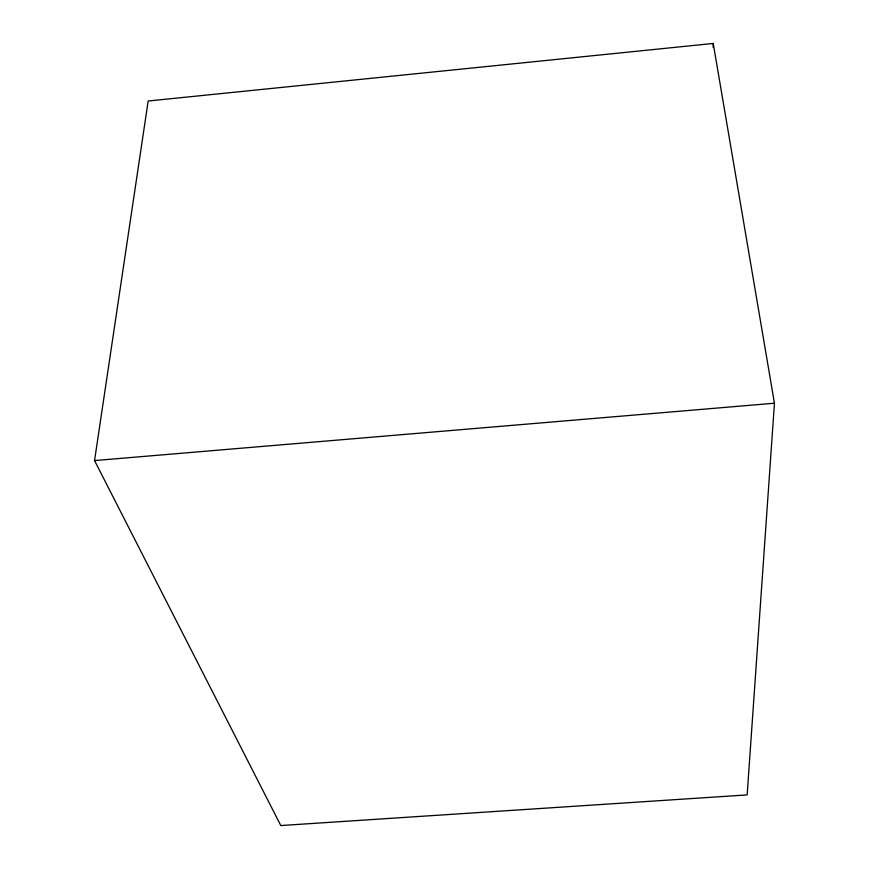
<?xml version="1.0" encoding="UTF-8"?>
<svg xmlns="http://www.w3.org/2000/svg" width="869" height="869" viewBox="0 0 869 869"><rect width="100%" height="100%" fill="white"/><g stroke="black" fill="none" stroke-linecap="round" stroke-linejoin="round"><path stroke-width="1.3" d="M713.156 47.513L713.221 43.45L148.175 101.01L94.547 460.581L280.796 825.55L747.155 794.907L774.453 403.227L713.221 43.45M94.547 460.581L774.453 403.227"/></g></svg>
